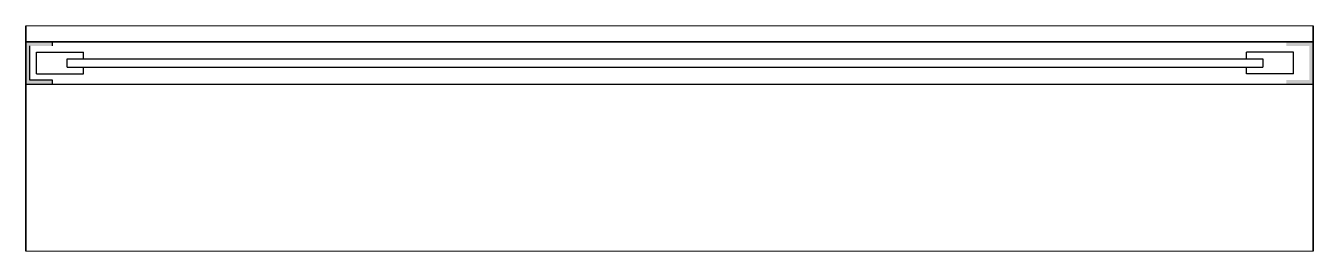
# Model space of a CAD drawing. Header units: metres. Extents: x 0 to 80, y 0 to 14.
import ezdxf

# ---------------------------------------------------------------- set-up
doc = ezdxf.new("R2010")
doc.units = ezdxf.units.M
doc.header["$LTSCALE"] = 5
doc.header["$MEASUREMENT"] = 0
for name, color, linetype, lineweight in [('A-FLOR-PATT', 8, 'Continuous', 18), ('A-FURN', 8, 'Continuous', 18), ('A-GLAZ-FULL', 4, 'Continuous', 25), ('A-WALL-FULL', 7, 'Continuous', 35)]:
    doc.layers.add(name, color=color, linetype=linetype, lineweight=lineweight)

msp = doc.modelspace()

# ---------------------------------------------------------------- hatches: boundary and pattern name
at = {"layer": 'A-FLOR-PATT'}
for points in [[(1.667, 10.375), (1.667, 10.625), (0.25, 10.625), (0.25, 12.75), (1.667, 12.75), (1.667, 13), (0, 13), (0, 10.375)], [(78.333, 10.375), (78.333, 10.625), (79.75, 10.625), (79.75, 12.75), (78.333, 12.75), (78.333, 13), (80, 13), (80, 10.375)]]:
    msp.add_hatch(color=256, dxfattribs=at).paths.add_polyline_path(points)

# ---------------------------------------------------------------- linework, layer by layer
at = {"layer": 'A-FURN'}
for p, q in [((0, 14), (80, 14)), ((0, 0), (80, 0))]:
    msp.add_line(p, q, dxfattribs=at)
at = {"layer": 'A-GLAZ-FULL'}
for p, q in [((0, 13), (80, 13)), ((1.667, 13), (0, 13)), ((80, 13), (1.667, 13)), ((1.667, 12.75), (1.667, 13)), ((0.25, 10.625), (0.25, 12.75)), ((0.667, 12.354), (3.583, 12.354)), ((0.667, 11.021), (0.667, 12.354)), ((3.583, 11.938), (3.583, 12.354)), ((78.776, 12.354), (75.859, 12.354)), ((75.859, 11.938), (75.859, 12.354)), ((78.776, 11.021), (78.776, 12.354)), ((2.583, 11.938), (76.859, 11.938)), ((2.583, 11.438), (2.583, 11.938)), ((2.583, 11.438), (76.859, 11.438)), ((3.583, 11.021), (3.583, 11.438)), ((75.859, 11.021), (75.859, 11.438)), ((76.859, 11.938), (76.859, 11.438)), ((1.667, 10.625), (0.25, 10.625)), ((0.667, 11.021), (3.583, 11.021)), ((1.667, 10.375), (1.667, 10.625)), ((78.776, 11.021), (75.859, 11.021)), ((0, 10.375), (80, 10.375))]:
    msp.add_line(p, q, dxfattribs=at)
at = {"layer": 'A-WALL-FULL'}
for p, q in [((0, 14), (0, 0)), ((80, 14), (80, 0))]:
    msp.add_line(p, q, dxfattribs=at)

doc.saveas('drawing.dxf')
